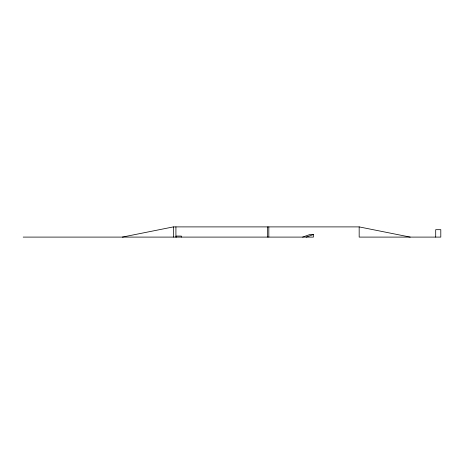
<?xml version="1.0" encoding="UTF-8"?>
<svg xmlns="http://www.w3.org/2000/svg" width="464" height="464" viewBox="0 0 464 464"><rect width="100%" height="100%" fill="white"/><g stroke="black" fill="none" stroke-linecap="round" stroke-linejoin="round"><path stroke-width="0.7" d="M302.621 237.098L309.836 234.546L313.444 234.546L313.444 237.098L23.2 237.098M306.228 237.098L313.444 234.546M122.351 237.098L173.368 226.896L359.171 226.896L410.188 237.098M435.696 237.104L435.696 229.68L440.8 229.68L440.8 237.104L359.171 237.098L359.171 226.896M268.818 226.896L268.818 237.098M267.542 226.896L267.542 237.098M181.308 237.098L181.308 236.077L176.204 236.077L176.204 237.098M175.92 226.896L175.92 237.098M173.368 226.896L173.368 237.098"/></g></svg>
